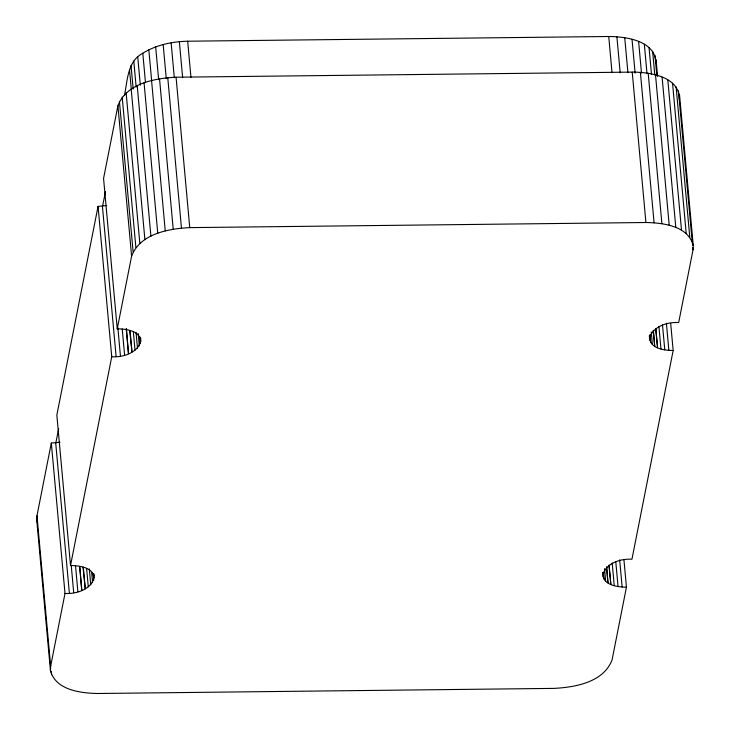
<?xml version="1.0" encoding="UTF-8"?>
<svg xmlns="http://www.w3.org/2000/svg" width="730" height="730" viewBox="0 0 730 730"><rect width="100%" height="100%" fill="white"/><g stroke="black" fill="none" stroke-linecap="round" stroke-linejoin="round"><path stroke-width="1.09" d="M60.015 442.207L51.319 443.055L36.974 515.736L36.755 520.098L50.443 670.505C55.553 690.197 80.629 693.153 97.774 693.5L553.933 688.39C575.185 687.304 603.619 682.322 612.087 659.847L626.44 587.176L623.967 560.029M50.443 670.505L50.662 666.134L36.974 515.736M655.905 62.771C655.248 40.615 626.094 36.609 608.729 36.5L187.665 41.218C172.07 41.583 156.183 44.922 142.806 53.217C127.248 61.375 127.586 80.574 124.438 95.475M679.338 99.472C679.968 76.595 649.791 72.087 632.226 72.106L176.067 77.216C154.815 78.302 126.381 83.293 117.913 105.759L103.56 178.439L117.247 328.838C155.49 329.239 141.091 358.32 111.736 356.797L70.527 565.504C108.77 565.905 94.362 594.986 65.006 593.463L50.662 666.134M670.688 323.363L673.16 350.5C634.917 350.108 649.326 321.017 678.681 322.55L693.025 249.87L693.245 245.508L679.557 95.101M106.735 205.531L98.048 206.389L56.84 415.105L70.527 565.504M55.781 443.21L58.655 428.674M102.583 206.17L105.448 191.634M117.247 328.838L131.601 256.166C140.069 233.691 168.502 228.709 189.754 227.623L645.913 222.513C663.059 222.86 688.135 225.807 693.245 245.508M673.16 350.5L631.952 559.216C602.597 557.683 588.197 586.774 626.44 587.176M37.029 521.156L37.577 523.282M129.73 330.553L131.984 352.061L130.031 330.58M83.001 567.219L85.264 588.736L83.311 567.246M655.677 328.582L657.575 347.736L655.823 328.509M608.957 565.248L610.855 584.402L609.103 565.184M678.462 90.858L692.159 241.265M692.405 243.09L692.615 245.353M692.816 247.616L693.025 249.87M676.108 86.843L689.795 237.25M672.531 83.156L686.218 233.554M667.822 79.88L681.51 230.279M662.101 77.097L675.798 227.504M656.06 59.495L657.602 76.422M654.974 55.252L656.827 75.555M655.513 74.889L669.2 225.287M652.62 51.237L654.773 74.925M649.034 47.541L651.507 74.615M648.213 73.292L661.9 223.699M644.334 44.275L646.999 73.602M666.399 323.226L668.862 350.363M638.613 41.491L641.487 73.073M640.383 72.361L654.08 222.76M662.502 324.959L664.765 349.843M658.907 326.346L660.969 348.958M632.025 39.283L635.109 73.119M632.226 72.106L645.913 222.513M653.25 330.38L654.691 346.212L653.405 330.362M624.725 37.686L627.909 72.653M651.242 331.977L652.374 344.423M649.992 334.495L650.713 342.416M649.317 335.718L649.727 340.244M616.896 36.755L620.181 72.845M608.729 36.5L612.014 72.599M619.67 559.892L622.142 587.029M615.773 561.635L618.045 586.509M612.187 563.012L614.24 585.624M606.52 567.046L607.962 582.878L606.685 567.027M604.522 568.643L605.654 581.089M603.372 572.293L603.984 579.082M602.597 572.384L603.007 576.91M187.665 41.218L190.95 77.316M179.361 41.656L182.646 77.745M176.067 77.216L189.754 227.623M171.13 42.769L174.306 77.736M167.763 77.654L181.451 228.052M163.164 44.53L166.248 78.375M159.532 78.767L173.22 229.174M155.672 46.902L158.647 79.616M148.829 49.822L151.603 80.273M151.566 80.528L165.254 230.936M142.806 53.217L145.471 82.545M144.075 82.901L157.762 233.308M137.751 57.004L140.315 85.2M137.231 85.821L150.918 236.228M133.791 61.092L136.154 87.034M131.017 65.381L133.179 89.069M129.511 69.761L131.254 88.932M131.208 89.215L144.896 239.623M126.153 93.002L139.841 243.409M122.193 97.09L135.88 247.497M119.419 101.379L133.106 251.786M140.635 337.972L140.945 341.366M139.877 336.895L140.489 343.675M117.913 105.759L131.601 256.166M138.198 333.519L139.33 345.965M136.045 332.332L137.486 348.164M133.371 332.123L135.013 350.218M126.217 328.783L128.48 353.667L126.463 328.683M122.22 328.956L124.593 354.972M117.858 327.67L120.432 355.939M102.41 206.152L116.106 356.55M98.048 206.389L111.736 356.797M93.915 574.647L94.225 578.032M93.75 573.506L93.96 575.769M93.148 573.561L93.769 580.341M91.679 572.448L92.6 582.631M89.325 568.998L90.757 584.83M86.642 568.789L88.294 586.883M79.597 566.58L81.76 590.333L79.835 566.48M75.5 565.622L77.873 591.638M71.239 565.467L73.703 592.605M55.69 442.818L69.377 593.216M51.319 443.055L65.006 593.463M51.228 671.354L51.538 674.748"/></g></svg>
